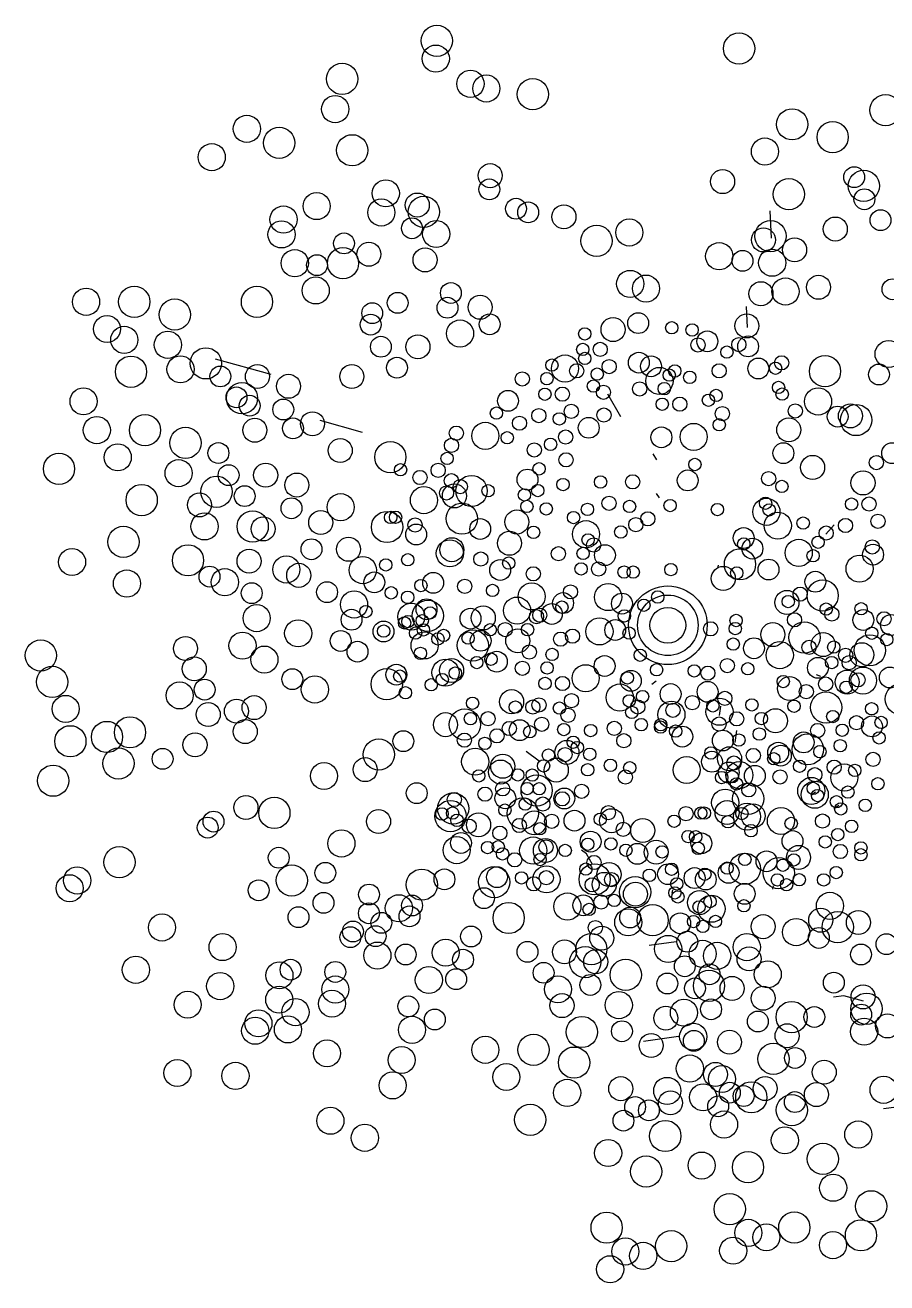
# Model space of a CAD drawing. Header units: millimetres. Extents: x 441156 to 441876, y 4514765 to 4515211.
# Drawn here: x 441428.849 to 441429.829, y 4514835.25 to 4514836.68 of the extents above; entities that cross this region are included whole.
import ezdxf

# ---------------------------------------------------------------- set-up
doc = ezdxf.new("R2010")
doc.units = ezdxf.units.MM
doc.layers.add('01_piscinas', color=254, linetype='Continuous')

msp = doc.modelspace()

# ---------------------------------------------------------------- linework, layer by layer
at = {"layer": '01_piscinas'}
for p, q in [((441429.65053741, 4514836.66851354, 0.00000097), (441429.65387488, 4514836.66996042, 0.00000097)), ((441429.63417202, 4514836.51374961, 0.00000097), (441429.6367393, 4514836.5148626, 0.00000097)), ((441429.69734328, 4514836.43800213, 0.00000097), (441429.69581345, 4514836.46896673, 0.00000097)), ((441429.67017654, 4514836.33643315, 0.00000097), (441429.66899974, 4514836.36025207, 0.00000097)), ((441429.12853579, 4514836.28278895, 0.00000097), (441429.0655311, 4514836.30030657, 0.00000097)), ((441429.52614007, 4514836.23475352, 0.00000097), (441429.5115, 4514836.26066971, 0.00000097)), ((441429.23263231, 4514836.21703839, 0.00000097), (441429.18416716, 4514836.23051348, 0.00000097)), ((441429.5625136, 4514836.19284481, 0.00000097), (441429.56668015, 4514836.18602533, 0.00000097)), ((441429.81829271, 4514836.19089261, 0.00000097), (441429.81983256, 4514836.19028413, 0.00000097)), ((441429.5664614, 4514836.14785059, 0.00000097), (441429.56966643, 4514836.14260483, 0.00000097)), ((441429.75916689, 4514836.10163776, 0.00000097), (441429.7686405, 4514836.11209612, 0.00000097)), ((441429.63686767, 4514836.06612869, 0.00000097), (441429.63601382, 4514836.06259282, 0.00000097)), ((441429.74826961, 4514835.94203846, 0.00000097), (441429.75319713, 4514835.94009131, 0.00000097)), ((441429.56627718, 4514835.93429475, 0.00000097), (441429.56127238, 4514835.9305543, 0.00000097)), ((441429.63964795, 4514835.90595128, 0.00000097), (441429.63813704, 4514835.89550061, 0.00000097)), ((441429.65765613, 4514835.87837572, 0.00000097), (441429.65569194, 4514835.86478984, 0.00000097)), ((441429.41866489, 4514835.8546347, 0.00000097), (441429.43319061, 4514835.84361227, 0.00000097)), ((441429.7475046, 4514835.8080392, 0.00000097), (441429.7424998, 4514835.80429875, 0.00000097)), ((441429.77387865, 4514835.79286721, 0.00000097), (441429.76887384, 4514835.78912675, 0.00000097)), ((441429.58491731, 4514835.69705339, 0.00000097), (441429.58406346, 4514835.69351753, 0.00000097)), ((441429.69934047, 4514835.70162923, 0.00000097), (441429.69848662, 4514835.69809336, 0.00000097)), ((441429.60404736, 4514835.65423173, 0.00000097), (441429.60319351, 4514835.65069587, 0.00000097)), ((441429.55844432, 4514835.63435846, 0.00000097), (441429.58897462, 4514835.63854493, 0.00000097)), ((441429.5520914, 4514835.52530504, 0.00000097), (441429.59178079, 4514835.53074745, 0.00000097))]:
    msp.add_line(p, q, dxfattribs=at)
at = {"layer": '01_piscinas', "elevation": 0.00000097}
for points in [[(441429.49396349, 4514835.72594018), (441429.4869904, 4514835.73790061), (441429.4869904, 4514835.73790061), (441429.48154122, 4514835.74207065)], [(441429.80221823, 4514835.57054978), (441429.77959248, 4514835.5765097), (441429.77959248, 4514835.5765097), (441429.76809741, 4514835.5749811)], [(441429.86899748, 4514835.44235376), (441429.83958402, 4514835.45010165), (441429.83958402, 4514835.45010165), (441429.82464042, 4514835.44811448)]]:
    msp.add_lwpolyline(points, dxfattribs=at)
at = {"layer": '01_piscinas'}
for centre, radius in [((441429.31706534, 4514836.66231651, 0.00000097), 0.01775907), ((441429.66057024, 4514836.65354429, 0.00000097), 0.01775907), ((441429.31581733, 4514836.64204172, 0.00000097), 0.01541533), ((441429.20932465, 4514836.61893426, 0.00000097), 0.01775907), ((441429.35525046, 4514836.61341865, 0.00000097), 0.01541533), ((441429.37322764, 4514836.60807948, 0.00000097), 0.01541533), ((441429.42606435, 4514836.60151878, 0.00000097), 0.01775907), ((441429.20146944, 4514836.58458911, 0.00000097), 0.01541533), ((441429.82711004, 4514836.583456, 0.00000097), 0.01775907), ((441429.72095893, 4514836.56732191, 0.00000097), 0.01775907), ((441429.10101009, 4514836.56221556, 0.00000097), 0.01541533), ((441429.76699926, 4514836.5527692, 0.00000097), 0.01775907), ((441429.13773556, 4514836.54618838, 0.00000097), 0.01775907), ((441429.22080202, 4514836.5378268, 0.00000097), 0.01775907), ((441429.06111012, 4514836.53000949, 0.00000097), 0.01541533), ((441429.68999066, 4514836.53640499, 0.00000097), 0.01541533), ((441429.37765504, 4514836.50898266, 0.00000097), 0.01366082), ((441429.64188958, 4514836.5022348, 0.00000097), 0.01366082), ((441429.79148514, 4514836.50730856, 0.00000097), 0.01185795), ((441429.80233176, 4514836.49733983, 0.00000097), 0.01775907), ((441429.25898714, 4514836.48892895, 0.00000097), 0.01541533), ((441429.37669503, 4514836.49338667, 0.00000097), 0.01185795), ((441429.71721179, 4514836.4878514, 0.00000097), 0.01775907), ((441429.18032942, 4514836.47438347, 0.00000097), 0.01541533), ((441429.29477759, 4514836.4756117, 0.00000097), 0.01366082), ((441429.30217485, 4514836.46784473, 0.00000097), 0.01775907), ((441429.80309402, 4514836.48215394, 0.00000097), 0.01185795), ((441429.14271355, 4514836.45914701, 0.00000097), 0.01541533), ((441429.2539352, 4514836.46712268, 0.00000097), 0.01541533), ((441429.40702821, 4514836.47136893, 0.00000097), 0.01185795), ((441429.42085681, 4514836.46726188, 0.00000097), 0.01185795), ((441429.46150043, 4514836.46221518, 0.00000097), 0.01366082), ((441429.8213988, 4514836.45834821, 0.00000097), 0.01185795), ((441429.14042945, 4514836.4421774, 0.00000097), 0.01541533), ((441429.28873512, 4514836.44919236, 0.00000097), 0.01185795), ((441429.31629115, 4514836.44266654, 0.00000097), 0.01541533), ((441429.53583366, 4514836.44444348, 0.00000097), 0.01541533), ((441429.69642841, 4514836.44026464, 0.00000097), 0.01775907), ((441429.76999712, 4514836.44832073, 0.00000097), 0.01366082), ((441429.2114587, 4514836.43198193, 0.00000097), 0.01185795), ((441429.49863129, 4514836.43484702, 0.00000097), 0.01775907), ((441429.68834242, 4514836.43590989, 0.00000097), 0.01366082), ((441429.21028549, 4514836.40944587, 0.00000097), 0.01775907), ((441429.23970906, 4514836.41965333, 0.00000097), 0.01366082), ((441429.30360634, 4514836.41322135, 0.00000097), 0.01366082), ((441429.63803221, 4514836.41743809, 0.00000097), 0.01541533), ((441429.72375806, 4514836.42471551, 0.00000097), 0.01366082), ((441429.155521, 4514836.4094764, 0.00000097), 0.01541533), ((441429.18076641, 4514836.40720803, 0.00000097), 0.01185795), ((441429.66452067, 4514836.41212765, 0.00000097), 0.01185795), ((441429.69823863, 4514836.41000446, 0.00000097), 0.01541533), ((441429.53681641, 4514836.38594917, 0.00000097), 0.01541533), ((441428.97301845, 4514836.36559793, 0.00000097), 0.01775907), ((441429.11249502, 4514836.36549323, 0.00000097), 0.01775907), ((441429.17931721, 4514836.37852894, 0.00000097), 0.01541533), ((441429.3329795, 4514836.37560762, 0.00000097), 0.01185795), ((441429.55479359, 4514836.38061, 0.00000097), 0.01541533), ((441429.68546, 4514836.37477873, 0.00000097), 0.01366082), ((441429.71333018, 4514836.37730346, 0.00000097), 0.01541533), ((441429.7509369, 4514836.38207753, 0.00000097), 0.01366082), ((441429.83505556, 4514836.37985248, 0.00000097), 0.01185795), ((441428.91825396, 4514836.36562847, 0.00000097), 0.01541533), ((441429.27247356, 4514836.36441879, 0.00000097), 0.01185795), ((441429.32909339, 4514836.35883357, 0.00000097), 0.01185795), ((441429.36620082, 4514836.35938899, 0.00000097), 0.01366082), ((441429.01905878, 4514836.35104523, 0.00000097), 0.01775907), ((441429.24353828, 4514836.35269843, 0.00000097), 0.01185795), ((441428.94205018, 4514836.33468101, 0.00000097), 0.01541533), ((441429.24178128, 4514836.33964489, 0.00000097), 0.01185795), ((441429.34339048, 4514836.32952207, 0.00000097), 0.01541533), ((441429.37705951, 4514836.34002115, 0.00000097), 0.01185795), ((441429.51732116, 4514836.33400614, 0.00000097), 0.01366082), ((441429.54593837, 4514836.34138802, 0.00000097), 0.01185795), ((441429.58400724, 4514836.33602274, 0.00000097), 0.00701654), ((441429.60721464, 4514836.33354645, 0.00000097), 0.00701654), ((441429.66947279, 4514836.33817353, 0.00000097), 0.01366082), ((441428.96163395, 4514836.32235118, 0.00000097), 0.01541533), ((441429.01120357, 4514836.31670008, 0.00000097), 0.01541533), ((441429.25339016, 4514836.31449028, 0.00000097), 0.01185795), ((441429.29551669, 4514836.31446678, 0.00000097), 0.01366082), ((441429.48512263, 4514836.32909494, 0.00000097), 0.00701654), ((441429.62455263, 4514836.32061465, 0.00000097), 0.01185795), ((441429.67086527, 4514836.31489647, 0.00000097), 0.01185795), ((441429.05439128, 4514836.29561586, 0.00000097), 0.01775907), ((441429.48282099, 4514836.31147563, 0.00000097), 0.00701654), ((441429.50273881, 4514836.3114591, 0.00000097), 0.00808333), ((441429.61387641, 4514836.31656795, 0.00000097), 0.00808333), ((441429.64674854, 4514836.30841445, 0.00000097), 0.00701654), ((441429.66033077, 4514836.31694027, 0.00000097), 0.00808333), ((441429.83059976, 4514836.30626701, 0.00000097), 0.01541533), ((441428.96927131, 4514836.28612742, 0.00000097), 0.01775907), ((441429.02560048, 4514836.2888587, 0.00000097), 0.01541533), ((441429.27169494, 4514836.29068454, 0.00000097), 0.01185795), ((441429.44775851, 4514836.29359186, 0.00000097), 0.00701654), ((441429.46273365, 4514836.28975409, 0.00000097), 0.01541533), ((441429.48515568, 4514836.3012042, 0.00000097), 0.00701654), ((441429.51287313, 4514836.29195717, 0.00000097), 0.00808333), ((441429.54669433, 4514836.2963924, 0.00000097), 0.01185795), ((441429.56052292, 4514836.29228535, 0.00000097), 0.01185795), ((441429.68247415, 4514836.28974186, 0.00000097), 0.01185795), ((441429.70896985, 4514836.29622643, 0.00000097), 0.00808333), ((441429.75829759, 4514836.28662998, 0.00000097), 0.01775907), ((441429.07087706, 4514836.2807611, 0.00000097), 0.01185795), ((441429.11300359, 4514836.28073761, 0.00000097), 0.01366082), ((441429.14841923, 4514836.26954322, 0.00000097), 0.01366082), ((441429.22029326, 4514836.28065706, 0.00000097), 0.01366082), ((441429.4140869, 4514836.2779017, 0.00000097), 0.00808333), ((441429.44209089, 4514836.27820978, 0.00000097), 0.00701654), ((441429.47595512, 4514836.28708745, 0.00000097), 0.00808333), ((441429.4992909, 4514836.28343136, 0.00000097), 0.00701654), ((441429.57009469, 4514836.2756406, 0.00000097), 0.01541533), ((441429.5812674, 4514836.28222488, 0.00000097), 0.00701654), ((441429.58746422, 4514836.28695142, 0.00000097), 0.00701654), ((441429.6044748, 4514836.27974859, 0.00000097), 0.00701654), ((441429.63792026, 4514836.28714174, 0.00000097), 0.00808333), ((441429.70204271, 4514836.29010265, 0.00000097), 0.00701654), ((441429.81962458, 4514836.28293041, 0.00000097), 0.01185795), ((441429.09545653, 4514836.25612717, 0.00000097), 0.01775907), ((441429.49496379, 4514836.26983692, 0.00000097), 0.00701654), ((441429.50640493, 4514836.26274537, 0.00000097), 0.00808333), ((441429.54759579, 4514836.26653472, 0.00000097), 0.00808333), ((441429.57559978, 4514836.2668428, 0.00000097), 0.00701654), ((441429.70552195, 4514836.26819869, 0.00000097), 0.00701654), ((441428.91536282, 4514836.25242828, 0.00000097), 0.01541533), ((441429.08918184, 4514836.25695536, 0.00000097), 0.01185795), ((441429.10424628, 4514836.24747087, 0.00000097), 0.01185795), ((441429.14237676, 4514836.24312387, 0.00000097), 0.01185795), ((441429.39790515, 4514836.25298694, 0.00000097), 0.01185795), ((441429.43978925, 4514836.26059046, 0.00000097), 0.00701654), ((441429.45970707, 4514836.26057394, 0.00000097), 0.00808333), ((441429.57329814, 4514836.24922349, 0.00000097), 0.00701654), ((441429.59321596, 4514836.24920696, 0.00000097), 0.00808333), ((441429.62582801, 4514836.2537216, 0.00000097), 0.00701654), ((441429.63447235, 4514836.25911399, 0.00000097), 0.00701654), ((441429.7095895, 4514836.2606943, 0.00000097), 0.00701654), ((441429.75044238, 4514836.25228483, 0.00000097), 0.01541533), ((441429.17559807, 4514836.22690524, 0.00000097), 0.01366082), ((441429.38477675, 4514836.23902373, 0.00000097), 0.00701654), ((441429.43292338, 4514836.23620229, 0.00000097), 0.00808333), ((441429.46984139, 4514836.241072, 0.00000097), 0.00808333), ((441429.50691235, 4514836.236819, 0.00000097), 0.00808333), ((441429.64158638, 4514836.23842801, 0.00000097), 0.00808333), ((441429.72448349, 4514836.24157718, 0.00000097), 0.00808333), ((441429.77268152, 4514836.23509843, 0.00000097), 0.01185795), ((441429.78719517, 4514836.235886, 0.00000097), 0.01366082), ((441429.79363009, 4514836.23120061, 0.00000097), 0.01775907), ((441428.93045437, 4514836.21972729, 0.00000097), 0.01541533), ((441428.98521886, 4514836.21969675, 0.00000097), 0.01775907), ((441429.11012118, 4514836.21960644, 0.00000097), 0.01366082), ((441429.15345131, 4514836.22170743, 0.00000097), 0.01185795), ((441429.3721451, 4514836.21321306, 0.00000097), 0.01541533), ((441429.41091838, 4514836.22757559, 0.00000097), 0.00808333), ((441429.45625916, 4514836.23254619, 0.00000097), 0.00701654), ((441429.48970759, 4514836.22239618, 0.00000097), 0.01185795), ((441429.60898246, 4514836.21199214, 0.00000097), 0.01541533), ((441429.6380261, 4514836.22578103, 0.00000097), 0.00701654), ((441429.71706446, 4514836.21999303, 0.00000097), 0.01366082), ((441429.03125919, 4514836.20514404, 0.00000097), 0.01775907), ((441429.3391452, 4514836.21629114, 0.00000097), 0.00808333), ((441429.39697484, 4514836.21108316, 0.00000097), 0.00701654), ((441429.46337319, 4514836.2118602, 0.00000097), 0.00808333), ((441429.572293, 4514836.21153966, 0.00000097), 0.01185795), ((441428.95425059, 4514836.18877983, 0.00000097), 0.01541533), ((441429.0686531, 4514836.19368403, 0.00000097), 0.01185795), ((441429.20718672, 4514836.19652932, 0.00000097), 0.01366082), ((441429.26413973, 4514836.18906098, 0.00000097), 0.01775907), ((441429.33364133, 4514836.20239598, 0.00000097), 0.00808333), ((441429.42780286, 4514836.19720408, 0.00000097), 0.00808333), ((441429.44626443, 4514836.20356967, 0.00000097), 0.00701654), ((441429.71102199, 4514836.19357368, 0.00000097), 0.01185795), ((441429.83459425, 4514836.19352666, 0.00000097), 0.01185795), ((441428.8874284, 4514836.17574411, 0.00000097), 0.01775907), ((441429.02340398, 4514836.17079889, 0.00000097), 0.01541533), ((441429.32867299, 4514836.18761294, 0.00000097), 0.00701654), ((441429.46388061, 4514836.18593383, 0.00000097), 0.00808333), ((441429.61033238, 4514836.18064342, 0.00000097), 0.00701654), ((441429.74424331, 4514836.17735505, 0.00000097), 0.01366082), ((441429.81670392, 4514836.18284567, 0.00000097), 0.00808333), ((441429.08026199, 4514836.16852942, 0.00000097), 0.01185795), ((441429.12238852, 4514836.16850592, 0.00000097), 0.01366082), ((441429.15780416, 4514836.15731154, 0.00000097), 0.01366082), ((441429.27574767, 4514836.17468942, 0.00000097), 0.00701654), ((441429.29785012, 4514836.16592596, 0.00000097), 0.00808333), ((441429.31856071, 4514836.17404521, 0.00000097), 0.00808333), ((441429.33354664, 4514836.16222597, 0.00000097), 0.00808333), ((441429.42002409, 4514836.16351847, 0.00000097), 0.01185795), ((441429.43328909, 4514836.17571933, 0.00000097), 0.00701654), ((441429.5396179, 4514836.1609428, 0.00000097), 0.00808333), ((441429.60220667, 4514836.1625793, 0.00000097), 0.01185795), ((441429.69419575, 4514836.16457795, 0.00000097), 0.00808333), ((441429.80149735, 4514836.15969345, 0.00000097), 0.01366082), ((441428.98147172, 4514836.14022624, 0.00000097), 0.01775907), ((441429.06659169, 4514836.14971467, 0.00000097), 0.01775907), ((441429.09856677, 4514836.14472368, 0.00000097), 0.01185795), ((441429.30232485, 4514836.14016313, 0.00000097), 0.01541533), ((441429.32804277, 4514836.14833081, 0.00000097), 0.00808333), ((441429.33694304, 4514836.14493995, 0.00000097), 0.01366082), ((441429.34364459, 4514836.15551429, 0.00000097), 0.00808333), ((441429.35643217, 4514836.15053113, 0.00000097), 0.01775907), ((441429.37533426, 4514836.15086502, 0.00000097), 0.00701654), ((441429.4317997, 4514836.15094916, 0.00000097), 0.00701654), ((441429.4604327, 4514836.15790608, 0.00000097), 0.00701654), ((441429.50311578, 4514836.16076773, 0.00000097), 0.00701654), ((441429.709258, 4514836.15569295, 0.00000097), 0.00701654), ((441429.04716508, 4514836.1346962, 0.00000097), 0.01366082), ((441429.15176168, 4514836.13089219, 0.00000097), 0.01185795), ((441429.20770519, 4514836.13208247, 0.00000097), 0.01541533), ((441429.41655137, 4514836.14603835, 0.00000097), 0.00701654), ((441429.51283421, 4514836.13657116, 0.00000097), 0.00808333), ((441429.58215291, 4514836.13395453, 0.00000097), 0.00701654), ((441429.69168649, 4514836.12684272, 0.00000097), 0.01541533), ((441429.69074784, 4514836.1365502, 0.00000097), 0.00701654), ((441429.7884715, 4514836.13567527, 0.00000097), 0.00701654), ((441429.80838932, 4514836.13565874, 0.00000097), 0.00808333), ((441429.10765693, 4514836.11022598, 0.00000097), 0.01775907), ((441429.184983, 4514836.11467356, 0.00000097), 0.01366082), ((441429.2603926, 4514836.10959047, 0.00000097), 0.01775907), ((441429.26451723, 4514836.1205397, 0.00000097), 0.00701654), ((441429.27014911, 4514836.12062426, 0.00000097), 0.00701654), ((441429.34551256, 4514836.11907891, 0.00000097), 0.01775907), ((441429.40793722, 4514836.1153016, 0.00000097), 0.01366082), ((441429.41944428, 4514836.13294523, 0.00000097), 0.00701654), ((441429.44143367, 4514836.13018403, 0.00000097), 0.00701654), ((441429.47244234, 4514836.12028826, 0.00000097), 0.00701654), ((441429.48818192, 4514836.12965983, 0.00000097), 0.00701654), ((441429.53616999, 4514836.13291506, 0.00000097), 0.00701654), ((441429.55692144, 4514836.11883751, 0.00000097), 0.00808333), ((441429.63594374, 4514836.12943332, 0.00000097), 0.00701654), ((441429.6948154, 4514836.12904581, 0.00000097), 0.00701654), ((441429.70462852, 4514836.11116424, 0.00000097), 0.01541533), ((441429.05289244, 4514836.11025652, 0.00000097), 0.01541533), ((441429.1195061, 4514836.10737476, 0.00000097), 0.01366082), ((441429.29353185, 4514836.10111033, 0.00000097), 0.01185795), ((441429.29225155, 4514836.1118608, 0.00000097), 0.00808333), ((441429.36631621, 4514836.10732622, 0.00000097), 0.01185795), ((441429.48662607, 4514836.10144671, 0.00000097), 0.01541533), ((441429.54328402, 4514836.11222907, 0.00000097), 0.00808333), ((441429.733459, 4514836.11410853, 0.00000097), 0.00701654), ((441429.78160563, 4514836.11128709, 0.00000097), 0.00808333), ((441429.81852364, 4514836.11615681, 0.00000097), 0.00808333), ((441428.96068834, 4514836.09263948, 0.00000097), 0.01775907), ((441429.21657165, 4514836.08429764, 0.00000097), 0.01366082), ((441429.33406062, 4514836.08380879, 0.00000097), 0.01366082), ((441429.39953752, 4514836.09110759, 0.00000097), 0.01366082), ((441429.42699107, 4514836.10353688, 0.00000097), 0.00701654), ((441429.48891311, 4514836.09490684, 0.00000097), 0.00701654), ((441429.52617526, 4514836.10393853, 0.00000097), 0.00701654), ((441429.66582516, 4514836.09707975, 0.00000097), 0.01185795), ((441429.66595556, 4514836.09033662, 0.00000097), 0.00701654), ((441429.75044398, 4514836.09233851, 0.00000097), 0.00701654), ((441429.75960063, 4514836.1026604, 0.00000097), 0.00808333), ((441428.90229214, 4514836.06981293, 0.00000097), 0.01541533), ((441429.03410117, 4514836.07168719, 0.00000097), 0.01775907), ((441429.10351889, 4514836.07076956, 0.00000097), 0.01366082), ((441429.17444512, 4514836.08432113, 0.00000097), 0.01185795), ((441429.33181332, 4514836.07962075, 0.00000097), 0.01541533), ((441429.4552415, 4514836.07921668, 0.00000097), 0.00808333), ((441429.48324549, 4514836.07952475, 0.00000097), 0.00701654), ((441429.49531524, 4514836.08916376, 0.00000097), 0.00808333), ((441429.50808637, 4514836.07754436, 0.00000097), 0.01185795), ((441429.66160254, 4514836.06718106, 0.00000097), 0.01775907), ((441429.67578056, 4514836.08501938, 0.00000097), 0.01185795), ((441429.72842474, 4514836.08021678, 0.00000097), 0.01541533), ((441429.74477636, 4514836.07695642, 0.00000097), 0.00701654), ((441429.81293099, 4514836.07820793, 0.00000097), 0.01185795), ((441429.81205544, 4514836.08694501, 0.00000097), 0.00808333), ((441429.14584205, 4514836.06132812, 0.00000097), 0.01541533), ((441429.23283179, 4514836.06055597, 0.00000097), 0.01541533), ((441429.25891866, 4514836.06647453, 0.00000097), 0.00701654), ((441429.28397904, 4514836.07238655, 0.00000097), 0.00701654), ((441429.36698972, 4514836.07318589, 0.00000097), 0.00808333), ((441429.38899964, 4514836.06075516, 0.00000097), 0.01185795), ((441429.39867939, 4514836.06853662, 0.00000097), 0.00701654), ((441429.48094385, 4514836.06190544, 0.00000097), 0.00701654), ((441429.50086167, 4514836.06188891, 0.00000097), 0.00808333), ((441429.69408535, 4514836.06121364, 0.00000097), 0.01185795), ((441429.79757813, 4514836.06223584, 0.00000097), 0.01541533), ((441428.96464809, 4514836.04535679, 0.00000097), 0.01541533), ((441429.05859873, 4514836.05321068, 0.00000097), 0.01185795), ((441429.07600094, 4514836.04683327, 0.00000097), 0.01541533), ((441429.1599903, 4514836.05465242, 0.00000097), 0.01366082), ((441429.24594482, 4514836.04668391, 0.00000097), 0.01185795), ((441429.31286, 4514836.04608994, 0.00000097), 0.01185795), ((441429.42660503, 4514836.05635074, 0.00000097), 0.00808333), ((441429.52983229, 4514836.05842236, 0.00000097), 0.00701654), ((441429.54034353, 4514836.05827495, 0.00000097), 0.00701654), ((441429.58302661, 4514836.06113659, 0.00000097), 0.00701654), ((441429.64268366, 4514836.05118617, 0.00000097), 0.01366082), ((441429.65798631, 4514836.05733523, 0.00000097), 0.00701654), ((441429.74728026, 4514836.04738215, 0.00000097), 0.01185795), ((441429.10656485, 4514836.03439826, 0.00000097), 0.01185795), ((441429.19222089, 4514836.03553402, 0.00000097), 0.01185795), ((441429.26512815, 4514836.03476351, 0.00000097), 0.00701654), ((441429.2989648, 4514836.04304908, 0.00000097), 0.00701654), ((441429.34867723, 4514836.0421329, 0.00000097), 0.00808333), ((441429.3803669, 4514836.03748363, 0.00000097), 0.00701654), ((441429.42476293, 4514836.03069236, 0.00000097), 0.01541533), ((441429.46898091, 4514836.03584283, 0.00000097), 0.00808333), ((441429.51175266, 4514836.02992021, 0.00000097), 0.01541533), ((441429.57962071, 4514835.99786985, 0.00000097), 0.0446896), ((441429.73006581, 4514836.03330026, 0.00000097), 0.00808333), ((441429.75564587, 4514836.03166319, 0.00000097), 0.01775907), ((441429.22293899, 4514836.02154545, 0.00000097), 0.01541533), ((441429.28381263, 4514836.02963962, 0.00000097), 0.00701654), ((441429.30682468, 4514836.00872647, 0.00000097), 0.01775907), ((441429.30525016, 4514836.01608185, 0.00000097), 0.01185795), ((441429.40820457, 4514836.01459201, 0.00000097), 0.01541533), ((441429.46049934, 4514836.02311793, 0.00000097), 0.01185795), ((441429.52741452, 4514836.02252397, 0.00000097), 0.01185795), ((441429.57962071, 4514835.99786985, 0.00000097), 0.03437661), ((441429.55235317, 4514836.02065712, 0.00000097), 0.00701654), ((441429.56809275, 4514836.03002869, 0.00000097), 0.00701654), ((441429.71502468, 4514836.02386472, 0.00000097), 0.01366082), ((441429.71648358, 4514836.02477444, 0.00000097), 0.00701654), ((441429.11216797, 4514836.00603868, 0.00000097), 0.01541533), ((441429.22004168, 4514836.00415356, 0.00000097), 0.01185795), ((441429.23636776, 4514836.01352942, 0.00000097), 0.00701654), ((441429.28795693, 4514836.00770263, 0.00000097), 0.01541533), ((441429.30942011, 4514836.01193552, 0.00000097), 0.00701654), ((441429.35526396, 4514836.00543353, 0.00000097), 0.01185795), ((441429.36977761, 4514836.0062211, 0.00000097), 0.01366082), ((441429.43027115, 4514836.007637, 0.00000097), 0.00808333), ((441429.43402417, 4514836.0093902, 0.00000097), 0.00808333), ((441429.44776214, 4514836.01073305, 0.00000097), 0.01185795), ((441429.4592238, 4514836.01846932, 0.00000097), 0.00701654), ((441429.53016889, 4514836.00858617, 0.00000097), 0.00701654), ((441429.57962071, 4514835.99786985, 0.00000097), 0.02034119), ((441429.72359761, 4514836.00408845, 0.00000097), 0.00808333), ((441429.75965654, 4514836.01634993, 0.00000097), 0.00701654), ((441429.76605867, 4514836.01060685, 0.00000097), 0.00808333), ((441429.80191459, 4514836.00385069, 0.00000097), 0.01185795), ((441429.79931102, 4514836.01672185, 0.00000097), 0.00701654), ((441429.82545265, 4514836.00527372, 0.00000097), 0.00808333), ((441429.15939339, 4514835.98874628, 0.00000097), 0.01541533), ((441429.25636892, 4514835.99085172, 0.00000097), 0.01185795), ((441429.25656496, 4514835.99121453, 0.00000097), 0.00701654), ((441429.28029584, 4514836.00051783, 0.00000097), 0.00701654), ((441429.28417908, 4514836.00204019, 0.00000097), 0.00701654), ((441429.30044629, 4514836.00308227, 0.00000097), 0.00701654), ((441429.30181996, 4514835.99259469, 0.00000097), 0.00701654), ((441429.37768083, 4514835.99275974, 0.00000097), 0.00701654), ((441429.39470082, 4514835.99298088, 0.00000097), 0.00808333), ((441429.42008063, 4514835.99289776, 0.00000097), 0.00701654), ((441429.50185987, 4514835.99090969, 0.00000097), 0.01541533), ((441429.51980468, 4514835.99251588, 0.00000097), 0.01185795), ((441429.62831454, 4514835.9937918, 0.00000097), 0.00808333), ((441429.65631853, 4514835.99409987, 0.00000097), 0.00701654), ((441429.65719926, 4514836.00331141, 0.00000097), 0.00701654), ((441429.69903746, 4514835.98725953, 0.00000097), 0.01366082), ((441429.73486249, 4514835.98407643, 0.00000097), 0.01775907), ((441429.83330485, 4514835.99824171, 0.00000097), 0.01185795), ((441429.03123423, 4514835.97151482, 0.00000097), 0.01366082), ((441429.0961085, 4514835.97472118, 0.00000097), 0.01541533), ((441429.20768824, 4514835.98006318, 0.00000097), 0.01185795), ((441429.29275908, 4514835.98904252, 0.00000097), 0.00701654), ((441429.30304848, 4514835.97500163, 0.00000097), 0.01541533), ((441429.3182873, 4514835.98233345, 0.00000097), 0.00701654), ((441429.32470738, 4514835.98627305, 0.00000097), 0.00701654), ((441429.35781297, 4514835.97497109, 0.00000097), 0.01775907), ((441429.35250472, 4514835.98329899, 0.00000097), 0.00701654), ((441429.36687284, 4514835.98027891, 0.00000097), 0.01185795), ((441429.40899937, 4514835.98025542, 0.00000097), 0.01366082), ((441429.45770807, 4514835.98210131, 0.00000097), 0.00808333), ((441429.47117236, 4514835.9854514, 0.00000097), 0.00808333), ((441429.53559993, 4514835.98901879, 0.00000097), 0.00701654), ((441429.65401689, 4514835.97648056, 0.00000097), 0.00701654), ((441429.67751323, 4514835.97177347, 0.00000097), 0.01185795), ((441429.75628503, 4514835.97594935, 0.00000097), 0.01366082), ((441429.80928433, 4514835.96937321, 0.00000097), 0.01775907), ((441429.81150911, 4514835.98878129, 0.00000097), 0.00701654), ((441429.82851969, 4514835.98157846, 0.00000097), 0.00701654), ((441428.86671828, 4514835.96360831, 0.00000097), 0.01775907), ((441429.120943, 4514835.95887504, 0.00000097), 0.01541533), ((441429.2267917, 4514835.96787384, 0.00000097), 0.01185795), ((441429.29832008, 4514835.96596929, 0.00000097), 0.00701654), ((441429.42213773, 4514835.96744519, 0.00000097), 0.00808333), ((441429.44795096, 4514835.96472779, 0.00000097), 0.00701654), ((441429.54821915, 4514835.96385052, 0.00000097), 0.00701654), ((441429.70688099, 4514835.96394456, 0.00000097), 0.01541533), ((441429.74016334, 4514835.97274328, 0.00000097), 0.00808333), ((441429.76816733, 4514835.97305135, 0.00000097), 0.00701654), ((441429.78173942, 4514835.96383008, 0.00000097), 0.00808333), ((441429.80020795, 4514835.9644085, 0.00000097), 0.01366082), ((441429.04126192, 4514835.94833278, 0.00000097), 0.01366082), ((441429.3268447, 4514835.94405417, 0.00000097), 0.01541533), ((441429.33377594, 4514835.9464457, 0.00000097), 0.01366082), ((441429.36239861, 4514835.95552214, 0.00000097), 0.00701654), ((441429.37856186, 4514835.95936891, 0.00000097), 0.00701654), ((441429.38517763, 4514835.95647317, 0.00000097), 0.01185795), ((441429.41427935, 4514835.94903764, 0.00000097), 0.00808333), ((441429.44228334, 4514835.94934571, 0.00000097), 0.00701654), ((441429.50771916, 4514835.95158052, 0.00000097), 0.01185795), ((441429.56688802, 4514835.94733873, 0.00000097), 0.00701654), ((441429.64715102, 4514835.95209238, 0.00000097), 0.00808333), ((441429.6704868, 4514835.94843629, 0.00000097), 0.00701654), ((441429.75024256, 4514835.94953001, 0.00000097), 0.01185795), ((441429.76586569, 4514835.95543204, 0.00000097), 0.00701654), ((441429.78578351, 4514835.95541552, 0.00000097), 0.00808333), ((441428.87975428, 4514835.93347165, 0.00000097), 0.01775907), ((441429.15266543, 4514835.93657624, 0.00000097), 0.01185795), ((441429.17835331, 4514835.9249128, 0.00000097), 0.01541533), ((441429.26002251, 4514835.93101846, 0.00000097), 0.01775907), ((441429.27095348, 4514835.94174904, 0.00000097), 0.01185795), ((441429.27487638, 4514835.94006159, 0.00000097), 0.00701654), ((441429.32316987, 4514835.93623068, 0.00000097), 0.00701654), ((441429.33800362, 4514835.94346873, 0.00000097), 0.00701654), ((441429.48614869, 4514835.93769372, 0.00000097), 0.01541533), ((441429.53759252, 4514835.93468745, 0.00000097), 0.01185795), ((441429.53356752, 4514835.93803978, 0.00000097), 0.00701654), ((441429.60966068, 4514835.9459921, 0.00000097), 0.00701654), ((441429.62514602, 4514835.94346569, 0.00000097), 0.00808333), ((441429.71085319, 4514835.9338653, 0.00000097), 0.00701654), ((441429.78346388, 4514835.93331138, 0.00000097), 0.01366082), ((441429.80142911, 4514835.93502805, 0.00000097), 0.01541533), ((441429.79591783, 4514835.93591358, 0.00000097), 0.00808333), ((441429.83202647, 4514835.93856527, 0.00000097), 0.01185795), ((441429.02457885, 4514835.91818816, 0.00000097), 0.01541533), ((441429.05299058, 4514835.92472967, 0.00000097), 0.01185795), ((441429.28126523, 4514835.92122539, 0.00000097), 0.00701654), ((441429.31058834, 4514835.93023126, 0.00000097), 0.00701654), ((441429.4399817, 4514835.9317264, 0.00000097), 0.00701654), ((441429.45989952, 4514835.93170987, 0.00000097), 0.00808333), ((441429.52498407, 4514835.91573273, 0.00000097), 0.01541533), ((441429.58274897, 4514835.91969119, 0.00000097), 0.01185795), ((441429.62479022, 4514835.92226893, 0.00000097), 0.01185795), ((441429.71798698, 4514835.92601258, 0.00000097), 0.01366082), ((441429.73699482, 4514835.92241717, 0.00000097), 0.00808333), ((441429.75899982, 4514835.93104387, 0.00000097), 0.00808333), ((441429.7823356, 4514835.92738777, 0.00000097), 0.00701654), ((441429.84461682, 4514835.91394383, 0.00000097), 0.01775907), ((441428.89500154, 4514835.90278762, 0.00000097), 0.01541533), ((441429.08915233, 4514835.90021604, 0.00000097), 0.01366082), ((441429.10924002, 4514835.90426267, 0.00000097), 0.01366082), ((441429.3575455, 4514835.90932261, 0.00000097), 0.00701654), ((441429.40202688, 4514835.91103224, 0.00000097), 0.01366082), ((441429.40624433, 4514835.90489414, 0.00000097), 0.00701654), ((441429.42616214, 4514835.90487761, 0.00000097), 0.00808333), ((441429.43311583, 4514835.90733823, 0.00000097), 0.00808333), ((441429.47003384, 4514835.91220794, 0.00000097), 0.00808333), ((441429.53569604, 4514835.91199118, 0.00000097), 0.00701654), ((441429.54551609, 4514835.90502186, 0.00000097), 0.00808333), ((441429.55094436, 4514835.91690199, 0.00000097), 0.00701654), ((441429.58368745, 4514835.8962376, 0.00000097), 0.01541533), ((441429.6074485, 4514835.90991098, 0.00000097), 0.00808333), ((441429.63834108, 4514835.89958865, 0.00000097), 0.01541533), ((441429.63078428, 4514835.90625488, 0.00000097), 0.00701654), ((441429.64436652, 4514835.91478069, 0.00000097), 0.00808333), ((441429.67513231, 4514835.9073631, 0.00000097), 0.00701654), ((441429.72305128, 4514835.90592474, 0.00000097), 0.00701654), ((441429.75949686, 4514835.9044554, 0.00000097), 0.01775907), ((441429.05711988, 4514835.89643181, 0.00000097), 0.01366082), ((441429.32688009, 4514835.88489978, 0.00000097), 0.01366082), ((441429.34874873, 4514835.88498096, 0.00000097), 0.01775907), ((441429.35524386, 4514835.8917033, 0.00000097), 0.00701654), ((441429.37516168, 4514835.89168677, 0.00000097), 0.00808333), ((441429.45645161, 4514835.90368213, 0.00000097), 0.00701654), ((441429.46615854, 4514835.89551736, 0.00000097), 0.00808333), ((441429.53858895, 4514835.89889807, 0.00000097), 0.00701654), ((441429.5854435, 4514835.90128428, 0.00000097), 0.00808333), ((441429.65791538, 4514835.8915743, 0.00000097), 0.00808333), ((441429.68591936, 4514835.89188237, 0.00000097), 0.00701654), ((441429.70199976, 4514835.88940738, 0.00000097), 0.01366082), ((441429.76713859, 4514835.89411052, 0.00000097), 0.00701654), ((441429.81133988, 4514835.90293504, 0.00000097), 0.00701654), ((441428.90036962, 4514835.8660004, 0.00000097), 0.01775907), ((441428.94201181, 4514835.8709199, 0.00000097), 0.01775907), ((441428.96812582, 4514835.87618052, 0.00000097), 0.01775907), ((441429.09918001, 4514835.877034, 0.00000097), 0.01366082), ((441429.39937846, 4514835.88050597, 0.00000097), 0.00808333), ((441429.41112856, 4514835.87861086, 0.00000097), 0.01185795), ((441429.42271424, 4514835.87684987, 0.00000097), 0.00701654), ((441429.43629647, 4514835.88537568, 0.00000097), 0.00808333), ((441429.46132873, 4514835.87936829, 0.00000097), 0.00701654), ((441429.4918609, 4514835.87820613, 0.00000097), 0.00701654), ((441429.5187324, 4514835.88065021, 0.00000097), 0.00808333), ((441429.54940404, 4514835.88488567, 0.00000097), 0.00701654), ((441429.57139343, 4514835.88212447, 0.00000097), 0.00701654), ((441429.57149997, 4514835.88479185, 0.00000097), 0.00701654), ((441429.58851054, 4514835.87758902, 0.00000097), 0.00701654), ((441429.59608423, 4514835.87133825, 0.00000097), 0.01185795), ((441429.63789832, 4514835.88556889, 0.00000097), 0.00808333), ((441429.74992165, 4514835.87832172, 0.00000097), 0.00808333), ((441429.77792564, 4514835.8786298, 0.00000097), 0.00701654), ((441429.79412295, 4514835.88714624, 0.00000097), 0.00808333), ((441429.8116416, 4514835.88292298, 0.00000097), 0.01185795), ((441429.82212693, 4514835.88745432, 0.00000097), 0.00701654), ((441429.04207308, 4514835.86197986, 0.00000097), 0.01366082), ((441429.2510579, 4514835.85100876, 0.00000097), 0.01775907), ((441429.27894641, 4514835.86609061, 0.00000097), 0.01185795), ((441429.34837799, 4514835.86731512, 0.00000097), 0.00808333), ((441429.37171377, 4514835.86365902, 0.00000097), 0.00701654), ((441429.385296, 4514835.87218484, 0.00000097), 0.00808333), ((441429.47212564, 4514835.86492268, 0.00000097), 0.00701654), ((441429.52954749, 4514835.86663781, 0.00000097), 0.00808333), ((441429.64210961, 4514835.86684388, 0.00000097), 0.01185795), ((441429.66041548, 4514835.86744826, 0.00000097), 0.00701654), ((441429.68361773, 4514835.87426306, 0.00000097), 0.00701654), ((441429.73871348, 4514835.85686864, 0.00000097), 0.01775907), ((441429.733981, 4514835.86475644, 0.00000097), 0.01185795), ((441429.8198253, 4514835.86983501, 0.00000097), 0.00701654), ((441428.9550478, 4514835.84078324, 0.00000097), 0.01775907), ((441429.00518801, 4514835.84603963, 0.00000097), 0.01185795), ((441429.36058092, 4514835.84283317, 0.00000097), 0.01541533), ((441429.44377854, 4514835.85025286, 0.00000097), 0.00701654), ((441429.46486398, 4514835.85343276, 0.00000097), 0.01366082), ((441429.46276695, 4514835.85091992, 0.00000097), 0.00808333), ((441429.47672625, 4514835.8589013, 0.00000097), 0.00701654), ((441429.49077093, 4514835.85122799, 0.00000097), 0.00701654), ((441429.62975617, 4514835.8427535, 0.00000097), 0.01185795), ((441429.62860523, 4514835.85269632, 0.00000097), 0.00701654), ((441429.64981964, 4514835.84616014, 0.00000097), 0.01366082), ((441429.67675186, 4514835.84987489, 0.00000097), 0.00808333), ((441429.70504572, 4514835.85303608, 0.00000097), 0.01185795), ((441429.70810597, 4514835.84972122, 0.00000097), 0.01185795), ((441429.75242175, 4514835.85419568, 0.00000097), 0.00701654), ((441429.77562401, 4514835.86101048, 0.00000097), 0.00701654), ((441429.18874412, 4514835.82655684, 0.00000097), 0.01541533), ((441429.235521, 4514835.83377704, 0.00000097), 0.01366082), ((441429.38947457, 4514835.83106741, 0.00000097), 0.01366082), ((441429.39186438, 4514835.83764739, 0.00000097), 0.01366082), ((441429.43838827, 4514835.83809042, 0.00000097), 0.00701654), ((441429.45277739, 4514835.83333939, 0.00000097), 0.01366082), ((441429.4884693, 4514835.83360868, 0.00000097), 0.00701654), ((441429.51430209, 4514835.83867604, 0.00000097), 0.00701654), ((441429.53629148, 4514835.83591483, 0.00000097), 0.00701654), ((441429.60102328, 4514835.83337877, 0.00000097), 0.01541533), ((441429.64885963, 4514835.83056415, 0.00000097), 0.01185795), ((441429.66085627, 4514835.82753609, 0.00000097), 0.01541533), ((441429.65474686, 4514835.84124819, 0.00000097), 0.00808333), ((441429.70008764, 4514835.84621879, 0.00000097), 0.00701654), ((441429.72944657, 4514835.83759497, 0.00000097), 0.00701654), ((441429.76875813, 4514835.83662231, 0.00000097), 0.00808333), ((441429.78028909, 4514835.82482242, 0.00000097), 0.01541533), ((441429.79209392, 4514835.83296621, 0.00000097), 0.00701654), ((441429.81295943, 4514835.84544683, 0.00000097), 0.00808333), ((441428.8808088, 4514835.82121286, 0.00000097), 0.01775907), ((441429.36469841, 4514835.82663648, 0.00000097), 0.00701654), ((441429.40904644, 4514835.8277447, 0.00000097), 0.00701654), ((441429.43043696, 4514835.81010163, 0.00000097), 0.01775907), ((441429.42550111, 4514835.82764606, 0.00000097), 0.00701654), ((441429.53136355, 4514835.8252979, 0.00000097), 0.00808333), ((441429.64080332, 4514835.82475576, 0.00000097), 0.00701654), ((441429.65287898, 4514835.8257245, 0.00000097), 0.00701654), ((441429.67852875, 4514835.82674334, 0.00000097), 0.01185795), ((441429.70720167, 4514835.8255328, 0.00000097), 0.00808333), ((441429.74675313, 4514835.82799561, 0.00000097), 0.00808333), ((441429.29417143, 4514835.80709834, 0.00000097), 0.01185795), ((441429.37181244, 4514835.8059505, 0.00000097), 0.00808333), ((441429.39491034, 4514835.80127609, 0.00000097), 0.01185795), ((441429.39182951, 4514835.8119559, 0.00000097), 0.00808333), ((441429.41983349, 4514835.81226398, 0.00000097), 0.00701654), ((441429.4334568, 4514835.81204194, 0.00000097), 0.00701654), ((441429.46187908, 4514835.80091801, 0.00000097), 0.01185795), ((441429.48160342, 4514835.80922051, 0.00000097), 0.00808333), ((441429.6447968, 4514835.79621859, 0.00000097), 0.01541533), ((441429.6578139, 4514835.81755293, 0.00000097), 0.00701654), ((441429.67087932, 4514835.80064723, 0.00000097), 0.01775907), ((441429.67163134, 4514835.81087668, 0.00000097), 0.00808333), ((441429.74267323, 4514835.80958595, 0.00000097), 0.01541533), ((441429.74665154, 4514835.80527663, 0.00000097), 0.01541533), ((441429.74488525, 4514835.81247192, 0.00000097), 0.00701654), ((441429.78436792, 4514835.80831316, 0.00000097), 0.00701654), ((441429.81846796, 4514835.81779421, 0.00000097), 0.00701654), ((441429.09999118, 4514835.79068108, 0.00000097), 0.01366082), ((441429.13229109, 4514835.7845492, 0.00000097), 0.01775907), ((441429.33243073, 4514835.78102668, 0.00000097), 0.01775907), ((441429.33553748, 4514835.78958066, 0.00000097), 0.01775907), ((441429.33682689, 4514835.79987239, 0.00000097), 0.00808333), ((441429.4147244, 4514835.78398026, 0.00000097), 0.01775907), ((441429.41753186, 4514835.79464467, 0.00000097), 0.00701654), ((441429.43744967, 4514835.79462814, 0.00000097), 0.00808333), ((441429.45959842, 4514835.80059381, 0.00000097), 0.00808333), ((441429.64693723, 4514835.78502898, 0.00000097), 0.01366082), ((441429.74982018, 4514835.80430035, 0.00000097), 0.00701654), ((441429.7712593, 4514835.79729992, 0.00000097), 0.00701654), ((441429.80408438, 4514835.79322957, 0.00000097), 0.00701654), ((441429.0631061, 4514835.77474085, 0.00000097), 0.01185795), ((441429.25074602, 4514835.77478477, 0.00000097), 0.01366082), ((441429.32288336, 4514835.78337995, 0.00000097), 0.00701654), ((441429.33495902, 4514835.78434869, 0.00000097), 0.00701654), ((441429.33989394, 4514835.77617712, 0.00000097), 0.00701654), ((441429.36448187, 4514835.77104627, 0.00000097), 0.01366082), ((441429.3943296, 4514835.78782986, 0.00000097), 0.00701654), ((441429.42778469, 4514835.77331825, 0.00000097), 0.01366082), ((441429.447584, 4514835.77512621, 0.00000097), 0.00808333), ((441429.47348796, 4514835.7757634, 0.00000097), 0.01185795), ((441429.50275648, 4514835.7773548, 0.00000097), 0.00701654), ((441429.51561449, 4514835.77573991, 0.00000097), 0.01366082), ((441429.51205324, 4514835.78487842, 0.00000097), 0.00808333), ((441429.60023934, 4514835.78372412, 0.00000097), 0.00808333), ((441429.61700786, 4514835.78440726, 0.00000097), 0.00701654), ((441429.6210898, 4514835.7844145, 0.00000097), 0.00701654), ((441429.66963131, 4514835.78037244, 0.00000097), 0.01541533), ((441429.66375612, 4514835.78388306, 0.00000097), 0.00701654), ((441429.67660635, 4514835.78120817, 0.00000097), 0.01366082), ((441429.70820116, 4514835.77540539, 0.00000097), 0.01541533), ((441429.75549704, 4514835.77529829, 0.00000097), 0.00808333), ((441429.77619422, 4514835.78912835, 0.00000097), 0.00701654), ((441429.056477, 4514835.76790964, 0.00000097), 0.01185795), ((441429.35371138, 4514835.76950087, 0.00000097), 0.00808333), ((441429.38866098, 4514835.7616298, 0.00000097), 0.00808333), ((441429.41066598, 4514835.77025649, 0.00000097), 0.00808333), ((441429.43400177, 4514835.76660039, 0.00000097), 0.00701654), ((441429.52889811, 4514835.76590667, 0.00000097), 0.00808333), ((441429.55103013, 4514835.76454552, 0.00000097), 0.01366082), ((441429.58665711, 4514835.77519831, 0.00000097), 0.00701654), ((441429.64801653, 4514835.77451149, 0.00000097), 0.00701654), ((441429.67415021, 4514835.76439935, 0.00000097), 0.00701654), ((441429.71981637, 4514835.77264252, 0.00000097), 0.00701654), ((441429.78855401, 4514835.76935711, 0.00000097), 0.00701654), ((441429.20853664, 4514835.74986689, 0.00000097), 0.01541533), ((441429.33949723, 4514835.74229797, 0.00000097), 0.01541533), ((441429.34440707, 4514835.75044295, 0.00000097), 0.01185795), ((441429.42655659, 4514835.74183246, 0.00000097), 0.01541533), ((441429.44039106, 4514835.74193019, 0.00000097), 0.01366082), ((441429.49179274, 4514835.75195766, 0.00000097), 0.01185795), ((441429.48861122, 4514835.74896615, 0.00000097), 0.00701654), ((441429.51495458, 4514835.74941423, 0.00000097), 0.00701654), ((441429.60256526, 4514835.75776012, 0.00000097), 0.00701654), ((441429.61125562, 4514835.75743992, 0.00000097), 0.00701654), ((441429.61774621, 4514835.74999655, 0.00000097), 0.01185795), ((441429.72137976, 4514835.75255302, 0.00000097), 0.01185795), ((441429.75856409, 4514835.75160302, 0.00000097), 0.00701654), ((441429.77281442, 4514835.75998554, 0.00000097), 0.00701654), ((441428.95610232, 4514835.72852445, 0.00000097), 0.01775907), ((441429.13727758, 4514835.7336232, 0.00000097), 0.01185795), ((441429.37471745, 4514835.74513736, 0.00000097), 0.00701654), ((441429.38679311, 4514835.7461061, 0.00000097), 0.00701654), ((441429.39172803, 4514835.73793453, 0.00000097), 0.00701654), ((441429.4411158, 4514835.7459144, 0.00000097), 0.00808333), ((441429.46299332, 4514835.74188909, 0.00000097), 0.00701654), ((441429.53196515, 4514835.7422114, 0.00000097), 0.00701654), ((441429.54498766, 4514835.73812617, 0.00000097), 0.01185795), ((441429.56634453, 4514835.73996907, 0.00000097), 0.01366082), ((441429.57301947, 4514835.74026636, 0.00000097), 0.00701654), ((441429.61414853, 4514835.74434681, 0.00000097), 0.00701654), ((441429.69180253, 4514835.72957514, 0.00000097), 0.01185795), ((441429.72817819, 4514835.73397675, 0.00000097), 0.01366082), ((441429.77572082, 4514835.74070754, 0.00000097), 0.00808333), ((441429.7990566, 4514835.73705144, 0.00000097), 0.00701654), ((441429.79918847, 4514835.74481355, 0.00000097), 0.00701654), ((441429.15208361, 4514835.70785925, 0.00000097), 0.01775907), ((441429.19024431, 4514835.71647274, 0.00000097), 0.01185795), ((441429.40554546, 4514835.73125828, 0.00000097), 0.00808333), ((441429.43432962, 4514835.73159094, 0.00000097), 0.00701654), ((441429.49641263, 4514835.70910093, 0.00000097), 0.01775907), ((441429.48642849, 4514835.72075654, 0.00000097), 0.00701654), ((441429.49572525, 4514835.72828016, 0.00000097), 0.00808333), ((441429.51273208, 4514835.71460875, 0.00000097), 0.01366082), ((441429.57987115, 4514835.71489909, 0.00000097), 0.01185795), ((441429.58389601, 4514835.72051434, 0.00000097), 0.00701654), ((441429.64868284, 4514835.71645488, 0.00000097), 0.01185795), ((441429.64701446, 4514835.72183358, 0.00000097), 0.00701654), ((441429.66713219, 4514835.72117672, 0.00000097), 0.01775907), ((441429.66714658, 4514835.73168984, 0.00000097), 0.00701654), ((441429.70570204, 4514835.71620967, 0.00000097), 0.01775907), ((441429.71037082, 4514835.72516604, 0.00000097), 0.00701654), ((441429.72295235, 4514835.73116546, 0.00000097), 0.00701654), ((441428.89953388, 4514835.69892158, 0.00000097), 0.01541533), ((441428.90815172, 4514835.70780215, 0.00000097), 0.01541533), ((441429.29994022, 4514835.7029992, 0.00000097), 0.01775907), ((441429.32562705, 4514835.70905154, 0.00000097), 0.01185795), ((441429.38223388, 4514835.70595278, 0.00000097), 0.01775907), ((441429.3853623, 4514835.71159339, 0.00000097), 0.01185795), ((441429.41326652, 4514835.71068183, 0.00000097), 0.00701654), ((441429.42708395, 4514835.70400559, 0.00000097), 0.00808333), ((441429.44164814, 4514835.70913147, 0.00000097), 0.01541533), ((441429.44144365, 4514835.71090495, 0.00000097), 0.00808333), ((441429.50736281, 4514835.70335856, 0.00000097), 0.01366082), ((441429.51568029, 4514835.7087996, 0.00000097), 0.00808333), ((441429.54245296, 4514835.69454822, 0.00000097), 0.01775907), ((441429.55857687, 4514835.71361922, 0.00000097), 0.00701654), ((441429.61003623, 4514835.71053886, 0.00000097), 0.01185795), ((441429.62272963, 4514835.70884102, 0.00000097), 0.01185795), ((441429.62169532, 4514835.71493846, 0.00000097), 0.00701654), ((441429.70412044, 4514835.70848267, 0.00000097), 0.00701654), ((441429.72903969, 4514835.70865425, 0.00000097), 0.00701654), ((441429.75678286, 4514835.70838557, 0.00000097), 0.00701654), ((441429.7710332, 4514835.7167681, 0.00000097), 0.00701654), ((441429.11439509, 4514835.69661086, 0.00000097), 0.01185795), ((441429.23991954, 4514835.69178592, 0.00000097), 0.01185795), ((441429.37064397, 4514835.68768121, 0.00000097), 0.01185795), ((441429.49353154, 4514835.70283393, 0.00000097), 0.00808333), ((441429.54277845, 4514835.69216417, 0.00000097), 0.01366082), ((441429.58759306, 4514835.69366391, 0.00000097), 0.00701654), ((441429.58969728, 4514835.70390683, 0.00000097), 0.00701654), ((441429.66698763, 4514835.69264914, 0.00000097), 0.01185795), ((441429.71458542, 4514835.7029877, 0.00000097), 0.00701654), ((441429.18816174, 4514835.68234131, 0.00000097), 0.01185795), ((441429.27384298, 4514835.67621488, 0.00000097), 0.01541533), ((441429.2888549, 4514835.67938746, 0.00000097), 0.01185795), ((441429.39862216, 4514835.66514829, 0.00000097), 0.01775907), ((441429.46544435, 4514835.67818401, 0.00000097), 0.01541533), ((441429.48354106, 4514835.67957631, 0.00000097), 0.01185795), ((441429.50366586, 4514835.683332, 0.00000097), 0.00808333), ((441429.51874733, 4514835.68510434, 0.00000097), 0.00701654), ((441429.5910552, 4514835.68906129, 0.00000097), 0.00701654), ((441429.61558594, 4514835.68262167, 0.00000097), 0.01366082), ((441429.61507771, 4514835.67776855, 0.00000097), 0.00701654), ((441429.62918386, 4514835.67563456, 0.00000097), 0.01541533), ((441429.62765924, 4514835.68376797, 0.00000097), 0.00701654), ((441429.66614451, 4514835.67901192, 0.00000097), 0.00701654), ((441429.76390747, 4514835.67895797, 0.00000097), 0.01541533), ((441429.00457465, 4514835.6543492, 0.00000097), 0.01541533), ((441429.1597105, 4514835.66613626, 0.00000097), 0.01185795), ((441429.23977546, 4514835.67048239, 0.00000097), 0.01185795), ((441429.25394977, 4514835.65959118, 0.00000097), 0.01185795), ((441429.28589071, 4514835.66700753, 0.00000097), 0.01185795), ((441429.49008363, 4514835.67480618, 0.00000097), 0.00701654), ((441429.53459774, 4514835.66020307, 0.00000097), 0.01541533), ((441429.53673598, 4514835.66574483, 0.00000097), 0.01185795), ((441429.56236167, 4514835.66259884, 0.00000097), 0.01775907), ((441429.59369173, 4514835.65913318, 0.00000097), 0.01185795), ((441429.68792696, 4514835.65530023, 0.00000097), 0.01366082), ((441429.75340386, 4514835.66259903, 0.00000097), 0.01366082), ((441429.77274543, 4514835.65480882, 0.00000097), 0.01775907), ((441429.7962051, 4514835.66005738, 0.00000097), 0.01366082), ((441429.21875999, 4514835.64333787, 0.00000097), 0.01185795), ((441429.22158127, 4514835.64979761, 0.00000097), 0.01185795), ((441429.2473668, 4514835.64451845, 0.00000097), 0.01185795), ((441429.35589566, 4514835.64412499, 0.00000097), 0.01185795), ((441429.49719766, 4514835.65412019, 0.00000097), 0.00808333), ((441429.5044804, 4514835.6422274, 0.00000097), 0.01366082), ((441429.60882733, 4514835.66108517, 0.00000097), 0.00701654), ((441429.61929231, 4514835.65559021, 0.00000097), 0.00701654), ((441429.63374658, 4514835.66125676, 0.00000097), 0.00701654), ((441429.72545708, 4514835.64908673, 0.00000097), 0.01541533), ((441429.75128494, 4514835.6424985, 0.00000097), 0.01185795), ((441429.07343138, 4514835.63205361, 0.00000097), 0.01541533), ((441429.32708477, 4514835.62571045, 0.00000097), 0.01541533), ((441429.46217992, 4514835.62664927, 0.00000097), 0.01366082), ((441429.49266549, 4514835.62963042, 0.00000097), 0.01775907), ((441429.57994628, 4514835.63000786, 0.00000097), 0.01541533), ((441429.60178455, 4514835.63815751, 0.00000097), 0.01185795), ((441429.66940148, 4514835.63203039, 0.00000097), 0.01541533), ((441429.82818634, 4514835.63540644, 0.00000097), 0.01185795), ((441429.24942895, 4514835.62240604, 0.00000097), 0.01541533), ((441429.28158501, 4514835.62359114, 0.00000097), 0.01185795), ((441429.34681872, 4514835.61774895, 0.00000097), 0.01185795), ((441429.42005339, 4514835.62667276, 0.00000097), 0.01185795), ((441429.48568544, 4514835.61500518, 0.00000097), 0.01775907), ((441429.49759556, 4514835.61545489, 0.00000097), 0.01366082), ((441429.61916089, 4514835.62433956, 0.00000097), 0.01541533), ((441429.6356623, 4514835.62213237, 0.00000097), 0.01541533), ((441429.67193975, 4514835.61869503, 0.00000097), 0.01366082), ((441429.79925106, 4514835.62368608, 0.00000097), 0.01185795), ((441428.97482741, 4514835.60623316, 0.00000097), 0.01541533), ((441429.13800919, 4514835.59996074, 0.00000097), 0.01541533), ((441429.15071649, 4514835.60639233, 0.00000097), 0.01185795), ((441429.20151888, 4514835.60386167, 0.00000097), 0.01185795), ((441429.43835817, 4514835.60286703, 0.00000097), 0.01185795), ((441429.53172577, 4514835.60045247, 0.00000097), 0.01775907), ((441429.59886538, 4514835.61027611, 0.00000097), 0.01185795), ((441429.62701959, 4514835.60113615, 0.00000097), 0.01185795), ((441429.6931977, 4514835.60108293, 0.00000097), 0.01541533), ((441429.07072405, 4514835.58768275, 0.00000097), 0.01541533), ((441429.20162516, 4514835.58384274, 0.00000097), 0.01541533), ((441429.30795095, 4514835.59462462, 0.00000097), 0.01541533), ((441429.33895303, 4514835.59554452, 0.00000097), 0.01185795), ((441429.45471717, 4514835.58408825, 0.00000097), 0.01541533), ((441429.49155309, 4514835.58903554, 0.00000097), 0.01185795), ((441429.579084, 4514835.59073048, 0.00000097), 0.01185795), ((441429.61047427, 4514835.58512149, 0.00000097), 0.01185795), ((441429.62637551, 4514835.58804722, 0.00000097), 0.01775907), ((441429.6526008, 4514835.585098, 0.00000097), 0.01366082), ((441429.76830594, 4514835.59167003, 0.00000097), 0.01185795), ((441429.13782188, 4514835.57226616, 0.00000097), 0.01541533), ((441429.19777171, 4514835.56774883, 0.00000097), 0.01541533), ((441429.68801644, 4514835.57390361, 0.00000097), 0.01366082), ((441429.80152726, 4514835.57545139, 0.00000097), 0.01366082), ((441429.03373743, 4514835.56661618, 0.00000097), 0.01541533), ((441429.15624849, 4514835.55810758, 0.00000097), 0.01541533), ((441429.28452953, 4514835.56461571, 0.00000097), 0.01185795), ((441429.4592975, 4514835.56551811, 0.00000097), 0.01366082), ((441429.52387056, 4514835.56610732, 0.00000097), 0.01541533), ((441429.59791304, 4514835.55751218, 0.00000097), 0.01541533), ((441429.62877905, 4514835.56131575, 0.00000097), 0.01185795), ((441429.72041884, 4514835.55252934, 0.00000097), 0.01775907), ((441429.8055388, 4514835.56201778, 0.00000097), 0.01775907), ((441429.11416943, 4514835.54537593, 0.00000097), 0.01541533), ((441429.31467373, 4514835.549741, 0.00000097), 0.01185795), ((441429.57737736, 4514835.55128828, 0.00000097), 0.01366082), ((441429.68197397, 4514835.54748427, 0.00000097), 0.01185795), ((441429.74614944, 4514835.55259921, 0.00000097), 0.01185795), ((441429.79940834, 4514835.55535087, 0.00000097), 0.01185795), ((441429.82931425, 4514835.54242138, 0.00000097), 0.01366082), ((441429.11050178, 4514835.53697827, 0.00000097), 0.01541533), ((441429.14769063, 4514835.53851304, 0.00000097), 0.01541533), ((441429.28877815, 4514835.53800153, 0.00000097), 0.01541533), ((441429.4819383, 4514835.53553466, 0.00000097), 0.01775907), ((441429.52741197, 4514835.53640979, 0.00000097), 0.01185795), ((441429.6084337, 4514835.53024381, 0.00000097), 0.01541533), ((441429.71519528, 4514835.53126564, 0.00000097), 0.01366082), ((441429.80278421, 4514835.5358871, 0.00000097), 0.01541533), ((441429.1921743, 4514835.51130753, 0.00000097), 0.01541533), ((441429.37218319, 4514835.51531364, 0.00000097), 0.01541533), ((441429.42694768, 4514835.5152831, 0.00000097), 0.01775907), ((441429.56063329, 4514835.52019116, 0.00000097), 0.01366082), ((441429.60919588, 4514835.52544505, 0.00000097), 0.01185795), ((441429.64971838, 4514835.52396684, 0.00000097), 0.01366082), ((441429.27697812, 4514835.50371268, 0.00000097), 0.01541533), ((441429.47298801, 4514835.5007304, 0.00000097), 0.01775907), ((441429.69963546, 4514835.50494259, 0.00000097), 0.01775907), ((441429.72420242, 4514835.50603938, 0.00000097), 0.01185795), ((441429.02204523, 4514835.48894907, 0.00000097), 0.01541533), ((441429.08808833, 4514835.48565922, 0.00000097), 0.01541533), ((441429.39597941, 4514835.48436618, 0.00000097), 0.01541533), ((441429.60463878, 4514835.49399798, 0.00000097), 0.01541533), ((441429.63373117, 4514835.48736164, 0.00000097), 0.01366082), ((441429.64123925, 4514835.48211604, 0.00000097), 0.01541533), ((441429.75742373, 4514835.48982075, 0.00000097), 0.01366082), ((441429.26675273, 4514835.47484692, 0.00000097), 0.01541533), ((441429.5260886, 4514835.47111966, 0.00000097), 0.01366082), ((441429.57892299, 4514835.46858867, 0.00000097), 0.01541533), ((441429.69020258, 4514835.4712445, 0.00000097), 0.01366082), ((441429.82491151, 4514835.46981008, 0.00000097), 0.01541533), ((441429.4651328, 4514835.46638525, 0.00000097), 0.01541533), ((441429.58256001, 4514835.45500251, 0.00000097), 0.01366082), ((441429.61973033, 4514835.46129699, 0.00000097), 0.01541533), ((441429.65005001, 4514835.46657853, 0.00000097), 0.01185795), ((441429.66571241, 4514835.4627107, 0.00000097), 0.01185795), ((441429.67449482, 4514835.46126645, 0.00000097), 0.01775907), ((441429.74850856, 4514835.46441596, 0.00000097), 0.01366082), ((441429.54240744, 4514835.45033655, 0.00000097), 0.01185795), ((441429.55806984, 4514835.44646871, 0.00000097), 0.01185795), ((441429.63677713, 4514835.45099034, 0.00000097), 0.01185795), ((441429.72053515, 4514835.44671374, 0.00000097), 0.01775907), ((441429.72401839, 4514835.45588216, 0.00000097), 0.01185795), ((441429.19600217, 4514835.43463946, 0.00000097), 0.01541533), ((441429.42320054, 4514835.43581259, 0.00000097), 0.01775907), ((441429.52913456, 4514835.43474836, 0.00000097), 0.01185795), ((441429.64352655, 4514835.43034953, 0.00000097), 0.01541533), ((441429.23518963, 4514835.41530234, 0.00000097), 0.01541533), ((441429.57670436, 4514835.41731381, 0.00000097), 0.01775907), ((441429.71267994, 4514835.41236859, 0.00000097), 0.01541533), ((441429.79610806, 4514835.41901801, 0.00000097), 0.01541533), ((441429.51174935, 4514835.39797177, 0.00000097), 0.01541533), ((441429.61806843, 4514835.38371761, 0.00000097), 0.01541533), ((441429.67074769, 4514835.38179594, 0.00000097), 0.01775907), ((441429.75586765, 4514835.39128437, 0.00000097), 0.01775907), ((441429.55493706, 4514835.37688755, 0.00000097), 0.01775907), ((441429.76757693, 4514835.35849025, 0.00000097), 0.01541533), ((441429.81076464, 4514835.33740603, 0.00000097), 0.01775907), ((441429.64996431, 4514835.33420918, 0.00000097), 0.01775907), ((441429.51002896, 4514835.3130946, 0.00000097), 0.01775907), ((441429.72337714, 4514835.31325689, 0.00000097), 0.01775907), ((441429.6711788, 4514835.30719114, 0.00000097), 0.01541533), ((441429.69153992, 4514835.30216295, 0.00000097), 0.01541533), ((441429.79917491, 4514835.30437979, 0.00000097), 0.01775907), ((441429.53124346, 4514835.28607656, 0.00000097), 0.01541533), ((441429.58344179, 4514835.29214231, 0.00000097), 0.01775907), ((441429.65392405, 4514835.28692649, 0.00000097), 0.01541533), ((441429.76733769, 4514835.29328586, 0.00000097), 0.01541533), ((441429.55160457, 4514835.28104837, 0.00000097), 0.01541533), ((441429.51398871, 4514835.26581191, 0.00000097), 0.01541533)]:
    msp.add_circle(centre, radius, dxfattribs=at)

doc.saveas('drawing.dxf')
